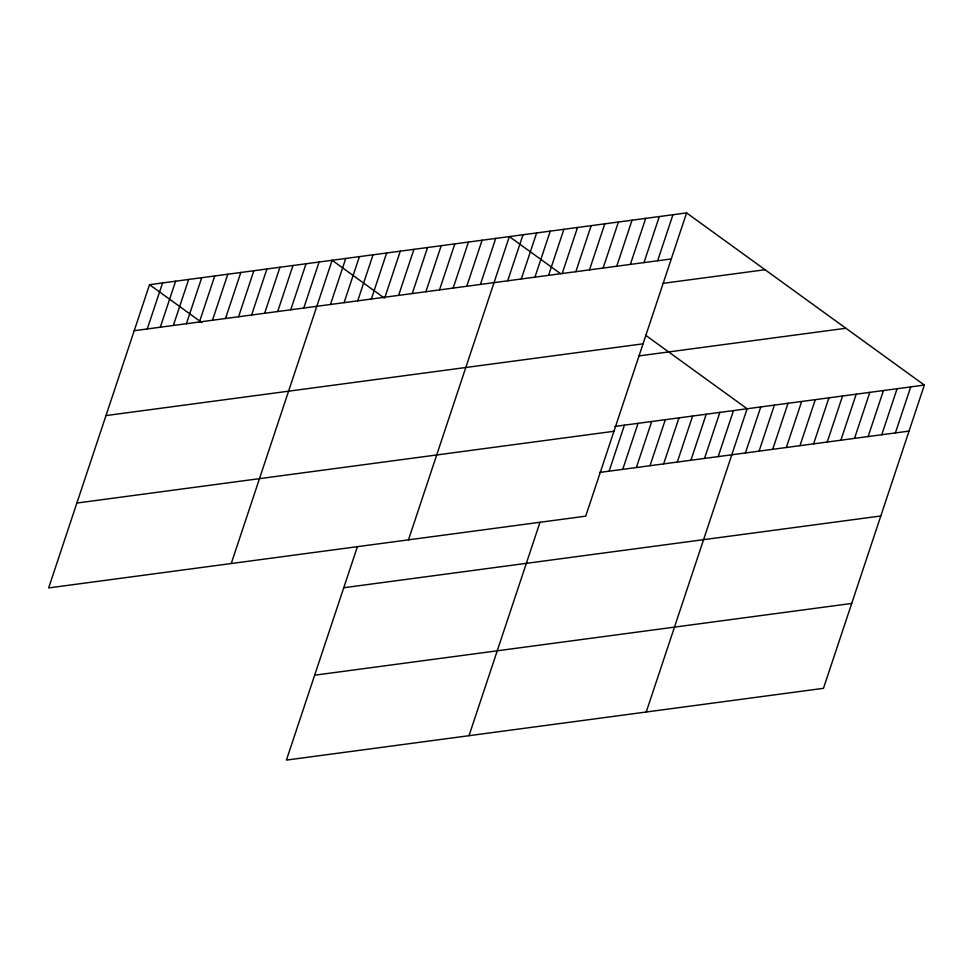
<?xml version="1.0" encoding="UTF-8"?>
<svg xmlns="http://www.w3.org/2000/svg" width="973" height="973" viewBox="0 0 973 973"><rect width="100%" height="100%" fill="white"/><g stroke="black" fill="none" stroke-linecap="round" stroke-linejoin="round"><path stroke-width="1.46" d="M686.585 212.905L149.526 284.675L48.65 587.923L585.71 516.164L686.585 212.905L924.35 385.077L823.474 688.325L286.415 760.095L357.395 546.717M147.264 328.959L162.576 282.924M160.302 327.208L175.614 281.185M173.352 325.469L188.653 279.446M186.39 323.729L201.703 277.706M199.429 321.978L214.741 275.955M212.479 320.239L227.791 274.216M225.517 318.499L240.83 272.476M238.567 316.76L253.868 270.725M251.606 315.009L266.918 268.986M264.644 313.27L279.956 267.247M277.694 311.53L292.995 265.495M290.732 309.779L306.045 263.756M303.771 308.04L319.083 262.017M231.246 563.525L332.134 260.278L384.432 298.152M330.455 304.476L345.756 258.453M344.089 302.652L359.39 256.629M357.711 300.827L373.024 254.804M371.345 299.015L386.658 252.98M384.98 297.191L400.292 251.168M398.614 295.366L413.926 249.343M412.248 293.542L427.561 247.519M425.882 291.73L441.195 245.695M439.516 289.905L454.829 243.882M453.15 288.081L468.463 242.058M466.785 286.257L482.085 240.234M480.419 284.432L495.719 238.409M408.478 539.845L509.353 236.585L560.472 273.608M507.675 280.796L522.988 234.773M521.309 278.971L536.622 232.948M534.943 277.147L550.256 231.124M548.577 275.335L563.89 229.3M562.212 273.51L577.524 227.487M575.846 271.686L591.158 225.663M589.48 269.862L604.792 223.839M603.114 268.037L618.414 222.014M616.736 266.225L632.049 220.19M469.01 735.697L539.991 522.319M630.37 264.401L645.683 218.378M644.004 262.576L659.317 216.553M657.639 260.752L672.951 214.729M609.11 471.175L624.423 425.152M622.744 469.351L638.057 423.328M636.378 467.526L651.691 421.504M650.013 465.714L665.325 419.679M663.647 463.89L678.959 417.867M677.281 462.066L692.594 416.043M690.915 460.241L706.228 414.218M704.549 458.417L719.862 412.394M718.183 456.605L733.484 410.57M646.242 712.005L747.118 408.757L645.561 335.211M745.44 452.956L760.752 406.933M759.074 451.131L774.386 405.109M772.708 449.319L788.021 403.284M786.342 447.495L801.655 401.472M799.976 445.67L815.289 399.648M813.61 443.846L828.923 397.823M827.245 442.022L842.557 395.999M840.879 440.21L856.191 394.174M854.513 438.385L869.813 392.362M868.135 436.561L883.448 390.538M881.769 434.736L897.082 388.714M895.403 432.924L910.716 386.889M134.225 330.698L671.273 258.94M662.795 283.386L765.046 269.728M105.984 415.58L643.031 343.822M638.665 355.948L845.89 328.254M614.887 426.429L924.35 385.077M76.891 503.041L613.939 431.282M599.575 472.452L909.037 431.1M343.749 587.741L880.796 515.982M314.656 675.201L851.703 603.442M149.526 284.675L201.837 322.55"/></g></svg>
